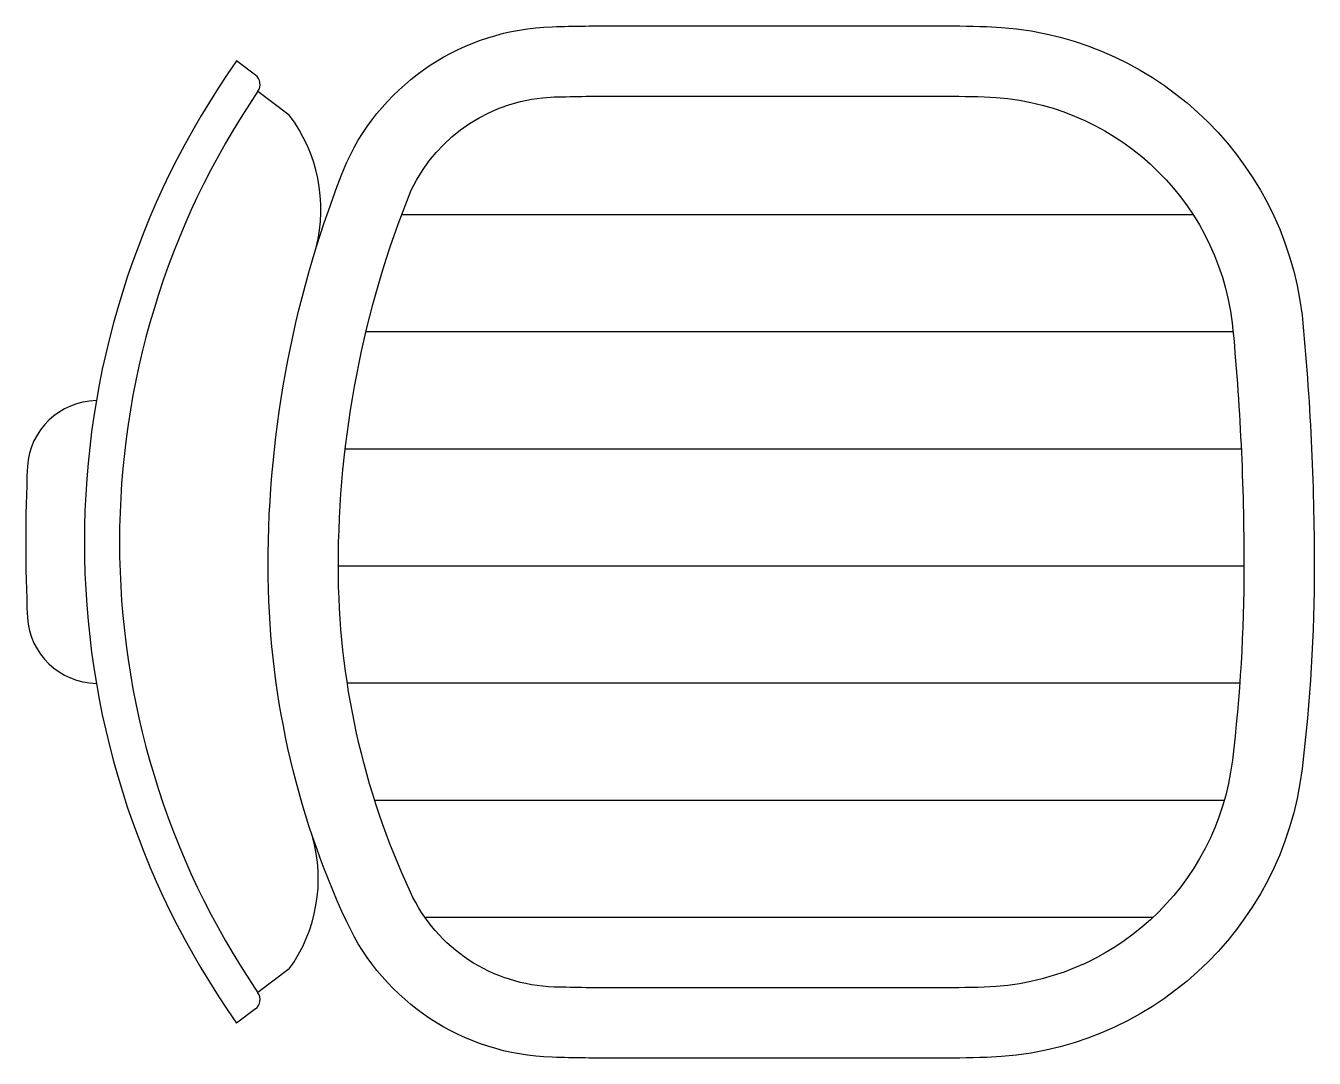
# Model space of a CAD drawing. Header units: millimetres. Extents: x -882.018 to -881.468, y 2736.774 to 2737.214.
import ezdxf

# ---------------------------------------------------------------- set-up
doc = ezdxf.new("R2010")
doc.units = ezdxf.units.MM
doc.header["$LTSCALE"] = 10
doc.layers.add('Móveis_cadeiras', color=2, linetype='Continuous')

msp = doc.modelspace()

# ---------------------------------------------------------------- linework, layer by layer
at = {"layer": 'Móveis_cadeiras'}
for p, q in [((-881.9198863119287, 2737.193418454167), (-881.9279180599602, 2737.199442265191)), ((-881.905460532767, 2737.176349119797), (-881.9188857997975, 2737.186418070069)), ((-881.905460532767, 2736.811852261363), (-881.9188857997975, 2736.801783311089)), ((-881.9198863119287, 2736.794782926991), (-881.9279180599602, 2736.788759115967))]:
    msp.add_line(p, q, dxfattribs=at)
at = {"layer": 'Móveis_cadeiras', "color": 1}
for p, q in [((-881.5196406666815, 2737.133775957303), (-881.8574632526559, 2737.133775957303)), ((-881.5025495265145, 2737.083775957303), (-881.872706161894, 2737.083775957303)), ((-881.4990740697617, 2737.033775957303), (-881.8815801081549, 2737.033775957303)), ((-881.4979180598355, 2736.983775957303), (-881.8844807564361, 2736.983775957303)), ((-881.4997177398147, 2736.933775957303), (-881.8806734605679, 2736.933775957303)), ((-881.5063320519414, 2736.883775957303), (-881.8689698094922, 2736.883775957303)), ((-881.5368669277777, 2736.833775957303), (-881.8474354287275, 2736.833775957303))]:
    msp.add_line(p, q, dxfattribs=at)
at = {"layer": 'Móveis_cadeiras'}
msp.add_lwpolyline([(-881.6304958172744, 2736.773759115968), (-881.7651312800327, 2736.773759115968, -0.007385521468718399), (-881.7931916695399, 2736.774173619795, -0.2837660166108115), (-881.8809137879608, 2736.831964938523, -0.1092477311703896), (-881.9144807508857, 2736.983759115968, -0.09665626873019738), (-881.8809137879608, 2737.156236442635, -0.2837660166108114), (-881.7931916695403, 2737.214027761363, -0.007385521468718399), (-881.7651312800327, 2737.214442265191), (-881.6304958172744, 2737.214442265191, -0.007545567222652098), (-881.607862981741, 2737.214100690579, -0.3710314442622852), (-881.473085658878, 2737.09085010252, -0.02412061121460764), (-881.4679180599604, 2736.983759115968, -0.0298756843305805), (-881.473085658878, 2736.897351278639, -0.3710314442622852), (-881.607862981741, 2736.774100690579, -0.00754556722265221)], format="xyb", close=True, dxfattribs=at)
at = {"layer": 'Móveis_cadeiras', "color": 1}
msp.add_lwpolyline([(-881.6304958172744, 2736.803759115968), (-881.7651312800322, 2736.803759115968, -0.007385521453110985), (-881.7923055519777, 2736.804160530201, -0.2837660166103674), (-881.8537110348709, 2736.844614453311, -0.1092521962042624), (-881.8844807508343, 2736.983764940298, -0.09618511330979183), (-881.8534123556498, 2737.144220921831, -0.2810634222657997), (-881.7923055519769, 2737.184040850958, -0.007385521452982637), (-881.7651312800313, 2737.184442265191), (-881.6304958172756, 2737.184442265191, -0.007545567217709826), (-881.6087682951629, 2737.184114353563, -0.3701866010232967), (-881.5029112630041, 2737.087599057131, -0.02403650794445091), (-881.497918059957, 2736.983759565561, 3.746606580688044e-06), (-881.4979180599603, 2736.983759115968, -0.02987568433031368), (-881.5028718271985, 2736.900926775356, -0.3710314442644147), (-881.6087682951625, 2736.804087027595, -0.007545567217675111)], format="xyb", close=True, dxfattribs=at)
at = {"layer": 'Móveis_cadeiras'}
for centre, radius, start, end in [((-881.6360706579296, 2736.994100690579), 0.3568474020306796, 144.8700774824201, 215.1299225176078), ((-881.922886311929, 2737.189418454167), 0.005, 324.0395973661675, 53.13010235413647), ((-881.6351473729135, 2736.994100690579), 0.3427706870465993, 145.8573920637705, 214.1426079362359), ((-881.9588496585513, 2737.136000447664), 0.06692095407895024, 345.9347781221775, 37.08005576226648), ((-881.9872924484137, 2737.024442265191), 0.03, 90.93114023416531, 176.416678301528), ((-881.2591626852352, 2736.994100690579), 0.7587553747250427, 177.5665031170448, 182.4334968829552), ((-881.9872924484137, 2736.963759115968), 0.03, 183.583321698472, 269.0688597658412), ((-881.9593067138092, 2736.850486971896), 0.06627255895791827, 324.3405072738959, 15.73963210854086), ((-881.922886311929, 2736.798782926991), 0.005, 306.8698976458375, 35.96040263383252)]:
    msp.add_arc(centre, radius, start, end, dxfattribs=at)

doc.saveas('drawing.dxf')
